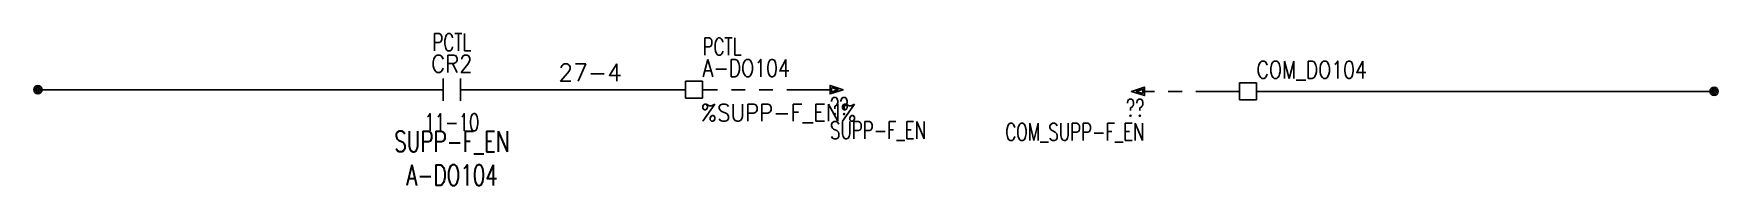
# Model space of a CAD drawing. Header units: inches. Extents: x 0 to 12.2, y 0 to 1.1.
import ezdxf
from ezdxf.enums import TextEntityAlignment as Align

# ---------------------------------------------------------------- set-up
doc = ezdxf.new("R2010")
doc.units = ezdxf.units.IN
doc.header["$MEASUREMENT"] = 0
doc.linetypes.add('PHANTOM2', pattern=[1.25, 0.625, -0.125, 0.125, -0.125, 0.125, -0.125])
for name, color, linetype in [('BLK_18', 251, 'Continuous'), ('BLU_18', 5, 'Continuous'), ('DESC', 150, 'Continuous'), ('LOC', 8, 'Continuous'), ('SYMS', 7, 'Continuous'), ('TAGS', 150, 'Continuous'), ('TERMS', 123, 'Continuous'), ('WIRENO', 72, 'Continuous'), ('XREF', 7, 'Continuous')]:
    doc.layers.add(name, color=color, linetype=linetype)
doc.styles.add('WD', font='romans.shx')

# ---------------------------------------------------------------- blocks, each defined once
blk = doc.blocks.new('HT0001')
for p, q in [((-0.062, 0.062), (0.062, 0.062)), ((-0.062, -0.062), (-0.062, 0.062)), ((0.062, 0.062), (0.062, -0.062)), ((0.062, -0.062), (-0.062, -0.062))]:
    blk.add_line(p, q)
at = {"style": 'WD'}
for tag, p, width in [('INST', (0.062, 0.42), 0.7), ('LOC', (0.062, 0.25), 0.7), ('DESC1', (0.05, -0.385), 0.8)]:
    blk.add_attdef(tag, p, '', height=0.125, dxfattribs=dict(at, width=width))
at = {"linetype": 'Continuous', "style": 'WD'}
for tag, p, height, width, flags in [('TERM01', (0.062, 0.094), 0.125, 0.8, 8), ('TAGSTRIP', (0.05, -0.229), 0.125, 0.9, 8), ('CAT', (0.213, -0.406), 0.109, 0.8, 1), ('DESC2', (0.05, -0.541), 0.125, 0.8, 8), ('DESC3', (0.05, -0.698), 0.125, 0.8, 8)]:
    blk.add_attdef(tag, p, '', height=height, dxfattribs=dict(at, width=width, flags=flags))
at = {"style": 'WD', "flags": 1}
for tag, p, height in [('X4TERM01', (-0.062, 0), 0.0125), ('X4TERMDESC01', (-0.055, -0.023), 0.025), ('X2TERMDESC01', (-0.006, 0.029), 0.025), ('STRIPSEQ', (0, 0), 0.00125), ('X2TERM01', (0, 0.062), 0.0125), ('X2PIN01', (0.033, 0.084), 0.0125), ('X1TERMDESC01', (0.039, 0.007), 0.025), ('X1TERM01', (0.062, 0), 0.0125), ('X1PIN01', (0.087, 0.016), 0.0125), ('X4PIN01', (-0.114, -0.038), 0.0125), ('LINKTERM', (0, -0.002), 0.00125), ('X8TERM01', (0, -0.062), 0.0125), ('X8TERMDESC01', (0, -0.054), 0.025), ('X8PIN01', (0.026, -0.096), 0.0125)]:
    blk.add_attdef(tag, p, '', height=height, dxfattribs=at)
at = {"linetype": 'Continuous', "style": 'WD', "width": 0.8, "flags": 1}
blk.add_attdef('MFG', text='', height=0.109, dxfattribs=at).set_placement((0.088, -0.406), align=Align.RIGHT)
at = {"style": 'WD', "width": 0.7, "flags": 1}
blk.add_attdef('ASSYCODE', (0.062, -0.281), '', height=0.01, dxfattribs=at)
blk = doc.blocks.new('HCR11_RELAY-CONTACT')
at = {"linetype": 'Continuous'}
for p, q in [((-0.053, 0.082), (-0.053, -0.078)), ((0.072, 0.082), (0.072, -0.078))]:
    blk.add_line(p, q, dxfattribs=at)
at = {"style": 'WD'}
for tag, width, p in [('INST', 0.7, (0.009, 0.453)), ('LOC', 0.7, (0.009, 0.283)), ('TAG2', 0.9, (0.009, 0.127)), ('XREF', 0.7, (0.009, -0.296))]:
    blk.add_attdef(tag, text='', height=0.125, dxfattribs=dict(at, width=width)).set_placement(p, align=Align.CENTER)
for tag, p in [('X2LINK', (0.009, 0.127)), ('X8LINK', (0.009, -0.123))]:
    blk.add_attdef(tag, p, '', height=0.01, dxfattribs=at)
for tag, p, height, flags in [('X4TERM01', (-0.053, 0.002), 0.0125, 1), ('X1TERM02', (0.072, 0.002), 0.0125, 1), ('FAMILY', (0.107, 0.055), 0.01, 9), ('CONTACT', (0.107, 0.038), 0.01, 1)]:
    blk.add_attdef(tag, p, '', height=height, dxfattribs=dict(at, flags=flags))
at = {"linetype": 'Continuous', "style": 'WD', "flags": 8}
blk.add_attdef('TERM01', text='', height=0.125, dxfattribs=at).set_placement((-0.116, -0.014), align=Align.TOP_RIGHT)
blk.add_attdef('TERM02', text='', height=0.125, dxfattribs=at).set_placement((0.134, -0.014), align=Align.TOP_LEFT)
at = {"color": 1, "style": 'WD', "width": 0.7}
for tag, p in [('DESC1', (0.009, -0.448)), ('DESC2', (0.009, -0.595)), ('DESC3', (0.009, -0.742))]:
    blk.add_attdef(tag, text='', height=0.15, dxfattribs=at).set_placement(p, align=Align.CENTER)
blk = doc.blocks.new('HA1S1')
for points in [[(0, 0), (0, 0.031), (0.094, 0), (0, -0.031), (0, 0)], [(0.011, 0.016), (0.011, -0.016), (0.058, 0), (0.011, 0.016)]]:
    blk.add_lwpolyline(points)
at = {"style": 'WD', "width": 0.8, "flags": 8}
blk.add_attdef('WIRENO', (0, 0.087), '', height=0.125, dxfattribs=at)
at = {"style": 'WD', "flags": 1}
for tag, p in [('SIGCODE', (-0.02, 0.047)), ('X4TERM01', (0, 0))]:
    blk.add_attdef(tag, p, '', height=0.01, dxfattribs=at)
at = {"style": 'WD', "width": 0.7}
for tag, p in [('XREF', (0, -0.181)), ('DESC1', (0, -0.356))]:
    blk.add_attdef(tag, p, '', height=0.125, dxfattribs=at)
blk = doc.blocks.new('HA1S3')
for points in [[(0, 0), (0, 0.031), (-0.094, 0), (0, -0.031), (0, 0)], [(-0.011, -0.016), (-0.011, 0.016), (-0.058, 0), (-0.011, -0.016)]]:
    blk.add_lwpolyline(points)
at = {"style": 'WD', "width": 0.8, "flags": 8}
blk.add_attdef('WIRENO', text='', height=0.125, dxfattribs=at).set_placement((0, 0.087), align=Align.RIGHT)
at = {"style": 'WD', "flags": 1}
blk.add_attdef('SIGCODE', text='', height=0.01, dxfattribs=at).set_placement((-0.02, 0.047), align=Align.RIGHT)
blk.add_attdef('X1TERM01', (0, 0), '', height=0.01, dxfattribs=at)
at = {"style": 'WD', "width": 0.7}
for tag, p in [('XREF', (0, -0.181)), ('DESC1', (0, -0.356))]:
    blk.add_attdef(tag, text='', height=0.125, dxfattribs=at).set_placement(p, align=Align.RIGHT)
blk = doc.blocks.new('WD_WNH')
at = {"linetype": 'Continuous', "style": 'WD'}
blk.add_attdef('WIRENO', text='', height=0.125, dxfattribs=at).set_placement((0, 0.062), align=Align.CENTER)
at = {"style": 'WD', "flags": 1}
for tag, p in [('W01USER', (0, 0.078)), ('W02USER', (0, 0.07)), ('W03USER', (0, 0.062)), ('W04USER', (0, 0.055)), ('W05USER', (0, 0.047)), ('W06USER', (0, 0.039)), ('W07USER', (0, 0.031)), ('W08USER', (0, 0.023)), ('W09USER', (0, 0.016)), ('W10USER', (0, 0.008))]:
    blk.add_attdef(tag, text='', height=0.005, dxfattribs=at).set_placement(p, align=Align.CENTER)
blk = doc.blocks.new('WDDOT')
for radius in [0.03, 0.0187, 0.00929]:
    blk.add_circle((0, 0), radius)

msp = doc.modelspace()

# ---------------------------------------------------------------- linework, layer by layer
at = {"layer": 'BLK_18', "ltscale": 0.5}
msp.add_line((12.136, 0.683), (8.831, 0.683), dxfattribs=at)
at = {"layer": 'BLU_18', "ltscale": 0.5}
for p, q in [((2.958, 0.695), (0.031, 0.695)), ((4.706, 0.695), (3.083, 0.695))]:
    msp.add_line(p, q, dxfattribs=at)
at = {"layer": 'BLU_18', "linetype": 'PHANTOM2', "ltscale": 0.5}
for p, q in [((5.751, 0.695), (4.831, 0.695)), ((8.706, 0.683), (8.022, 0.683))]:
    msp.add_line(p, q, dxfattribs=at)

# ---------------------------------------------------------------- block references
at = {"layer": 'SYMS', "ltscale": 0.5}
ref = msp.add_blockref('HCR11_RELAY-CONTACT', (3.011, 0.693), dxfattribs=at)
ref.add_attrib('LOC', 'PCTL', dxfattribs={"layer": 'LOC', "height": 0.125, "style": 'WD', "width": 0.7}).set_placement((3.02, 0.976), align=Align.CENTER)
ref.add_attrib('XREF', '11-10', dxfattribs={"layer": 'XREF', "height": 0.125, "style": 'WD', "width": 0.7}).set_placement((3.02, 0.397), align=Align.CENTER)
ref.add_attrib('DESC2', 'A-DO104', dxfattribs={"layer": 'DESC', "color": 1, "height": 0.15, "style": 'WD', "width": 0.7}).set_placement((3.02, 0.002), align=Align.CENTER)
ref.add_attrib('DESC1', 'SUPP-F_EN', dxfattribs={"layer": 'DESC', "color": 1, "height": 0.15, "style": 'WD', "width": 0.7}).set_placement((3.02, 0.245), align=Align.CENTER)
ref.add_attrib('TAG2', 'CR2', dxfattribs={"layer": 'TAGS', "height": 0.125, "style": 'WD', "width": 0.9}).set_placement((3.02, 0.82), align=Align.CENTER)
ref = msp.add_blockref('HT0001', (4.769, 0.695), dxfattribs=at)
ref.add_attrib('LOC', 'PCTL', (4.831, 0.945), dxfattribs={"layer": 'LOC', "height": 0.125, "style": 'WD', "width": 0.7})
ref.add_attrib('TERM01', 'A-DO104', (4.831, 0.789), dxfattribs={"layer": 'TERMS', "linetype": 'Continuous', "height": 0.125, "style": 'WD', "width": 0.8, "flags": 8})
ref.add_attrib('TAGSTRIP', '%SUPP-F_EN%', (4.819, 0.466), dxfattribs={"layer": 'TAGS', "linetype": 'Continuous', "height": 0.125, "style": 'WD', "width": 0.9, "flags": 8})
ref = msp.add_blockref('HT0001', (8.769, 0.683), dxfattribs=at)
ref.add_attrib('TERM01', 'COM_DO104', (8.831, 0.777), dxfattribs={"layer": 'TERMS', "linetype": 'Continuous', "height": 0.125, "style": 'WD', "width": 0.8, "flags": 8})
for p in [(0.03, 0.695), (12.136, 0.683)]:
    msp.add_blockref('WDDOT', p, dxfattribs=at)
ref = msp.add_blockref('HA1S1', (5.751, 0.695), dxfattribs=at)
ref.add_attrib('DESC1', 'SUPP-F_EN', (5.751, 0.339), dxfattribs={"layer": 'DESC', "height": 0.125, "style": 'WD', "width": 0.7})
ref.add_attrib('XREF', '??', (5.751, 0.514), dxfattribs={"layer": 'XREF', "height": 0.125, "style": 'WD', "width": 0.7})
ref = msp.add_blockref('HA1S3', (8.022, 0.683), dxfattribs=at)
ref.add_attrib('DESC1', 'COM_SUPP-F_EN', dxfattribs={"layer": 'DESC', "height": 0.125, "style": 'WD', "width": 0.7}).set_placement((8.022, 0.327), align=Align.RIGHT)
ref.add_attrib('XREF', '??', dxfattribs={"layer": 'XREF', "height": 0.125, "style": 'WD', "width": 0.7}).set_placement((8.022, 0.502), align=Align.RIGHT)
at = {"layer": 'WIRENO', "ltscale": 0.5}
ref = msp.add_blockref('WD_WNH', (4.019, 0.695), dxfattribs=at)
ref.add_attrib('WIRENO', '27-4', dxfattribs={"linetype": 'Continuous', "height": 0.125, "style": 'WD'}).set_placement((4.019, 0.757), align=Align.CENTER)

doc.saveas('drawing.dxf')
